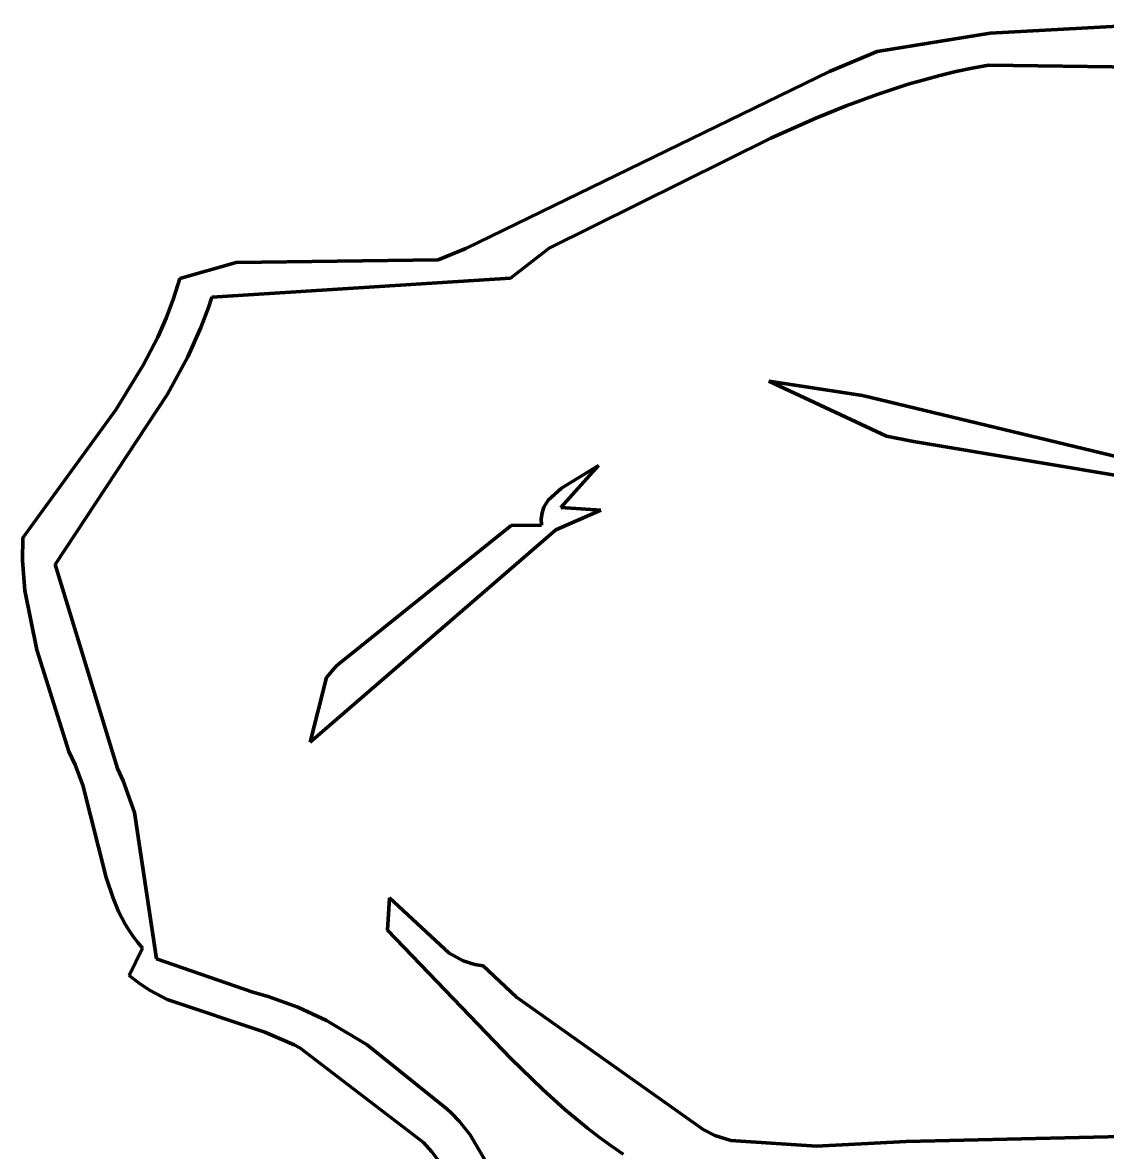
# Model space of a CAD drawing. Header units: millimetres. Extents: x 0 to 12.5, y 0 to 16.2.
# Drawn here: x 6.95 to 7.91, y 5.979 to 6.978 of the extents above; entities that cross this region are included whole.
import ezdxf

# ---------------------------------------------------------------- set-up
doc = ezdxf.new("R2010")
doc.units = ezdxf.units.MM
doc.layers.add('color#010101ff', color=7, linetype='CONTINUOUS', lineweight=100)
doc.layers.add('color#ffffffff', color=7, linetype='CONTINUOUS', lineweight=100)

msp = doc.modelspace()

# ---------------------------------------------------------------- linework, layer by layer
at = {"layer": 'color#010101ff'}
for p, q in [((7.80602, 6.96885), (7.97975, 6.97805)), ((7.70599, 6.95251), (7.80602, 6.96885)), ((7.66396, 6.93479), (7.70599, 6.95251)), ((7.34243, 6.77819), (7.66396, 6.93479)), ((7.77574, 6.93468), (7.76157, 6.9313)), ((7.79003, 6.9377), (7.77574, 6.93468)), ((7.80443, 6.94035), (7.79003, 6.9377)), ((8.12564, 6.93637), (7.80443, 6.94035)), ((7.73357, 6.92353), (7.70598, 6.91455)), ((7.74752, 6.92758), (7.73357, 6.92353)), ((7.76157, 6.9313), (7.74752, 6.92758)), ((7.70598, 6.91455), (7.67874, 6.90451)), ((7.67874, 6.90451), (7.65182, 6.89356)), ((7.65182, 6.89356), (7.61192, 6.87574)), ((7.61192, 6.87574), (7.41601, 6.77858)), ((7.3178, 6.7684), (7.34243, 6.77819)), ((7.41601, 6.77858), (7.38184, 6.75196)), ((7.08938, 6.75191), (7.13916, 6.76582)), ((7.13916, 6.76582), (7.3178, 6.7684)), ((7.08385, 6.73415), (7.08938, 6.75191)), ((7.38184, 6.75196), (7.11763, 6.7352)), ((7.0773, 6.71685), (7.08385, 6.73415)), ((7.11763, 6.7352), (7.11465, 6.72618)), ((7.11465, 6.72618), (7.10798, 6.70848)), ((7.06984, 6.69995), (7.0773, 6.71685)), ((7.10798, 6.70848), (7.09638, 6.68268)), ((7.05715, 6.6753), (7.06984, 6.69995)), ((7.09638, 6.68268), (7.07849, 6.64945)), ((7.03284, 6.63571), (7.05715, 6.6753)), ((7.71429, 6.61229), (7.61013, 6.66105)), ((7.61013, 6.66105), (7.6931, 6.64831)), ((7.07849, 6.64945), (6.97929, 6.49895)), ((7.6931, 6.64831), (8.00573, 6.57318)), ((6.95074, 6.5226), (7.03284, 6.63571)), ((7.73805, 6.60774), (7.71429, 6.61229)), ((8.009, 6.56227), (7.73805, 6.60774)), ((7.45966, 6.58634), (7.42643, 6.54919)), ((7.42705, 6.56648), (7.45966, 6.58634)), ((7.41525, 6.55595), (7.42705, 6.56648)), ((7.41132, 6.54955), (7.41525, 6.55595)), ((7.40898, 6.53943), (7.40969, 6.54474)), ((7.40969, 6.54474), (7.41132, 6.54955)), ((7.46165, 6.54685), (7.4219, 6.52958)), ((7.42643, 6.54919), (7.46165, 6.54685)), ((7.22984, 6.41086), (7.38254, 6.5334)), ((7.38254, 6.5334), (7.40931, 6.53358)), ((7.40931, 6.53358), (7.40898, 6.53943)), ((7.4219, 6.52958), (7.20476, 6.34187)), ((6.9504, 6.50256), (6.95074, 6.5226)), ((6.95244, 6.476), (6.9504, 6.50256)), ((6.97929, 6.49895), (7.03428, 6.31869)), ((6.96304, 6.42344), (6.95244, 6.476)), ((6.99122, 6.33362), (6.96304, 6.42344)), ((7.21916, 6.39914), (7.22774, 6.40908)), ((7.22774, 6.40908), (7.22984, 6.41086)), ((7.20476, 6.34187), (7.21916, 6.39914)), ((6.99685, 6.32195), (6.99122, 6.33362)), ((7.00367, 6.30382), (6.99685, 6.32195)), ((7.03428, 6.31869), (7.03934, 6.3078)), ((7.02433, 6.22213), (7.00367, 6.30382)), ((7.03934, 6.3078), (7.04942, 6.27981)), ((7.04942, 6.27981), (7.06866, 6.15034)), ((7.03036, 6.20391), (7.02433, 6.22213)), ((7.03531, 6.19216), (7.03036, 6.20391)), ((7.27306, 6.17577), (7.27488, 6.20422)), ((7.27488, 6.20422), (7.32769, 6.15525)), ((7.04119, 6.18081), (7.03531, 6.19216)), ((7.04454, 6.17531), (7.04119, 6.18081)), ((7.04818, 6.16994), (7.04454, 6.17531)), ((7.38205, 6.06222), (7.27306, 6.17577)), ((7.05216, 6.1647), (7.04818, 6.16994)), ((7.05647, 6.1596), (7.05216, 6.1647)), ((7.04452, 6.1355), (7.05647, 6.1596)), ((7.32769, 6.15525), (7.34006, 6.14855)), ((7.06866, 6.15034), (7.15401, 6.12068)), ((7.34006, 6.14855), (7.35025, 6.14523)), ((7.35025, 6.14523), (7.35757, 6.14399)), ((7.35757, 6.14399), (7.38716, 6.11627)), ((7.05366, 6.12843), (7.04452, 6.1355)), ((7.06322, 6.12227), (7.05366, 6.12843)), ((7.07823, 6.11445), (7.06322, 6.12227)), ((7.1645, 6.08533), (7.07823, 6.11445)), ((7.15401, 6.12068), (7.16755, 6.117)), ((7.16755, 6.117), (7.19383, 6.10763)), ((7.38716, 6.11627), (7.54595, 6.00384)), ((7.19383, 6.10763), (7.21907, 6.09585)), ((7.21907, 6.09585), (7.25506, 6.0744)), ((7.19065, 6.07418), (7.1645, 6.08533)), ((7.19568, 6.0715), (7.19065, 6.07418)), ((7.25506, 6.0744), (7.3258, 6.01745)), ((7.30501, 5.98777), (7.19568, 6.0715)), ((7.41035, 6.03469), (7.38205, 6.06222)), ((7.42983, 6.01718), (7.41035, 6.03469)), ((7.3258, 6.01745), (7.32963, 6.01393)), ((7.32963, 6.01393), (7.33673, 6.00653)), ((7.44991, 6.00055), (7.42983, 6.01718)), ((7.33673, 6.00653), (7.34616, 5.99461)), ((7.54595, 6.00384), (7.55231, 5.99942)), ((7.34616, 5.99461), (7.36405, 5.96402)), ((7.46022, 5.99262), (7.44991, 6.00055)), ((7.55231, 5.99942), (7.56237, 5.99424)), ((7.56237, 5.99424), (7.57656, 5.98962)), ((7.73184, 5.98871), (7.94363, 5.99359)), ((7.31215, 5.97963), (7.30501, 5.98777)), ((7.47071, 5.98498), (7.46022, 5.99262)), ((7.48141, 5.97765), (7.47071, 5.98498)), ((7.57656, 5.98962), (7.65254, 5.98456)), ((7.65254, 5.98456), (7.73184, 5.98871)), ((7.31877, 5.97118), (7.31215, 5.97963))]:
    msp.add_line(p, q, dxfattribs=at)
at = {"layer": 'color#ffffffff'}
for p, q in [((7.97975, 6.97805), (7.80602, 6.96885)), ((7.80602, 6.96885), (7.70599, 6.95251)), ((7.70599, 6.95251), (7.66396, 6.93479)), ((7.66396, 6.93479), (7.34243, 6.77819)), ((7.76157, 6.9313), (7.77574, 6.93468)), ((7.77574, 6.93468), (7.79003, 6.9377)), ((7.79003, 6.9377), (7.80443, 6.94035)), ((7.80443, 6.94035), (8.12564, 6.93637)), ((7.70598, 6.91455), (7.73357, 6.92353)), ((7.73357, 6.92353), (7.74752, 6.92758)), ((7.74752, 6.92758), (7.76157, 6.9313)), ((7.67874, 6.90451), (7.70598, 6.91455)), ((7.65182, 6.89356), (7.67874, 6.90451)), ((7.61192, 6.87574), (7.65182, 6.89356)), ((7.41601, 6.77858), (7.61192, 6.87574)), ((7.34243, 6.77819), (7.3178, 6.7684)), ((7.38184, 6.75196), (7.41601, 6.77858)), ((7.13916, 6.76582), (7.08938, 6.75191)), ((7.3178, 6.7684), (7.13916, 6.76582)), ((7.08938, 6.75191), (7.08385, 6.73415)), ((7.11763, 6.7352), (7.38184, 6.75196)), ((7.08385, 6.73415), (7.0773, 6.71685)), ((7.11465, 6.72618), (7.11763, 6.7352)), ((7.10798, 6.70848), (7.11465, 6.72618)), ((7.0773, 6.71685), (7.06984, 6.69995)), ((7.09638, 6.68268), (7.10798, 6.70848)), ((7.06984, 6.69995), (7.05715, 6.6753)), ((7.07849, 6.64945), (7.09638, 6.68268)), ((7.05715, 6.6753), (7.03284, 6.63571)), ((7.6931, 6.64831), (7.61013, 6.66105)), ((7.61013, 6.66105), (7.71429, 6.61229)), ((6.97929, 6.49895), (7.07849, 6.64945)), ((8.00573, 6.57318), (7.6931, 6.64831)), ((7.03284, 6.63571), (6.95074, 6.5226)), ((7.71429, 6.61229), (7.73805, 6.60774)), ((7.73805, 6.60774), (8.009, 6.56227)), ((7.42643, 6.54919), (7.45966, 6.58634)), ((7.45966, 6.58634), (7.42705, 6.56648)), ((7.42705, 6.56648), (7.41525, 6.55595)), ((7.41525, 6.55595), (7.41132, 6.54955)), ((7.40969, 6.54474), (7.40898, 6.53943)), ((7.41132, 6.54955), (7.40969, 6.54474)), ((7.4219, 6.52958), (7.46165, 6.54685)), ((7.46165, 6.54685), (7.42643, 6.54919)), ((7.38254, 6.5334), (7.22984, 6.41086)), ((7.40931, 6.53358), (7.38254, 6.5334)), ((7.40898, 6.53943), (7.40931, 6.53358)), ((7.20476, 6.34187), (7.4219, 6.52958)), ((6.95074, 6.5226), (6.9504, 6.50256)), ((6.9504, 6.50256), (6.95244, 6.476)), ((7.03428, 6.31869), (6.97929, 6.49895)), ((6.95244, 6.476), (6.96304, 6.42344)), ((6.96304, 6.42344), (6.99122, 6.33362)), ((7.22774, 6.40908), (7.21916, 6.39914)), ((7.22984, 6.41086), (7.22774, 6.40908)), ((7.21916, 6.39914), (7.20476, 6.34187)), ((6.99122, 6.33362), (6.99685, 6.32195)), ((6.99685, 6.32195), (7.00367, 6.30382)), ((7.03934, 6.3078), (7.03428, 6.31869)), ((7.00367, 6.30382), (7.02433, 6.22213)), ((7.04942, 6.27981), (7.03934, 6.3078)), ((7.06866, 6.15034), (7.04942, 6.27981)), ((7.02433, 6.22213), (7.03036, 6.20391)), ((7.03036, 6.20391), (7.03531, 6.19216)), ((7.27488, 6.20422), (7.27306, 6.17577)), ((7.32769, 6.15525), (7.27488, 6.20422)), ((7.03531, 6.19216), (7.04119, 6.18081)), ((7.04119, 6.18081), (7.04454, 6.17531)), ((7.04454, 6.17531), (7.04818, 6.16994)), ((7.27306, 6.17577), (7.38205, 6.06222)), ((7.04818, 6.16994), (7.05216, 6.1647)), ((7.05216, 6.1647), (7.05647, 6.1596)), ((7.05647, 6.1596), (7.04452, 6.1355)), ((7.34006, 6.14855), (7.32769, 6.15525)), ((7.15401, 6.12068), (7.06866, 6.15034)), ((7.35025, 6.14523), (7.34006, 6.14855)), ((7.35757, 6.14399), (7.35025, 6.14523)), ((7.38716, 6.11627), (7.35757, 6.14399)), ((7.04452, 6.1355), (7.05366, 6.12843)), ((7.05366, 6.12843), (7.06322, 6.12227)), ((7.06322, 6.12227), (7.07823, 6.11445)), ((7.07823, 6.11445), (7.1645, 6.08533)), ((7.16755, 6.117), (7.15401, 6.12068)), ((7.19383, 6.10763), (7.16755, 6.117)), ((7.54595, 6.00384), (7.38716, 6.11627)), ((7.21907, 6.09585), (7.19383, 6.10763)), ((7.25506, 6.0744), (7.21907, 6.09585)), ((7.1645, 6.08533), (7.19065, 6.07418)), ((7.19065, 6.07418), (7.19568, 6.0715)), ((7.3258, 6.01745), (7.25506, 6.0744)), ((7.19568, 6.0715), (7.30501, 5.98777)), ((7.38205, 6.06222), (7.41035, 6.03469)), ((7.41035, 6.03469), (7.42983, 6.01718)), ((7.32963, 6.01393), (7.3258, 6.01745)), ((7.33673, 6.00653), (7.32963, 6.01393)), ((7.42983, 6.01718), (7.44991, 6.00055)), ((7.34616, 5.99461), (7.33673, 6.00653)), ((7.55231, 5.99942), (7.54595, 6.00384)), ((7.36405, 5.96402), (7.34616, 5.99461)), ((7.44991, 6.00055), (7.46022, 5.99262)), ((7.56237, 5.99424), (7.55231, 5.99942)), ((7.57656, 5.98962), (7.56237, 5.99424)), ((7.94363, 5.99359), (7.73184, 5.98871)), ((7.30501, 5.98777), (7.31215, 5.97963)), ((7.46022, 5.99262), (7.47071, 5.98498)), ((7.47071, 5.98498), (7.48141, 5.97765)), ((7.65254, 5.98456), (7.57656, 5.98962)), ((7.73184, 5.98871), (7.65254, 5.98456)), ((7.31215, 5.97963), (7.31877, 5.97118))]:
    msp.add_line(p, q, dxfattribs=at)

doc.saveas('drawing.dxf')
